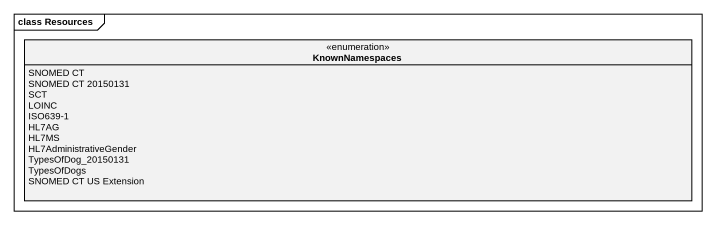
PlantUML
@startuml
mainframe class Resources
hide circle
hide empty members
enum KnownNamespaces {
  SNOMED CT
  SNOMED CT 20150131
  SCT
  LOINC
  ISO639-1
  HL7AG
  HL7MS
  HL7AdministrativeGender
  TypesOfDog_20150131
  TypesOfDogs
  SNOMED CT US Extension
}
@enduml
